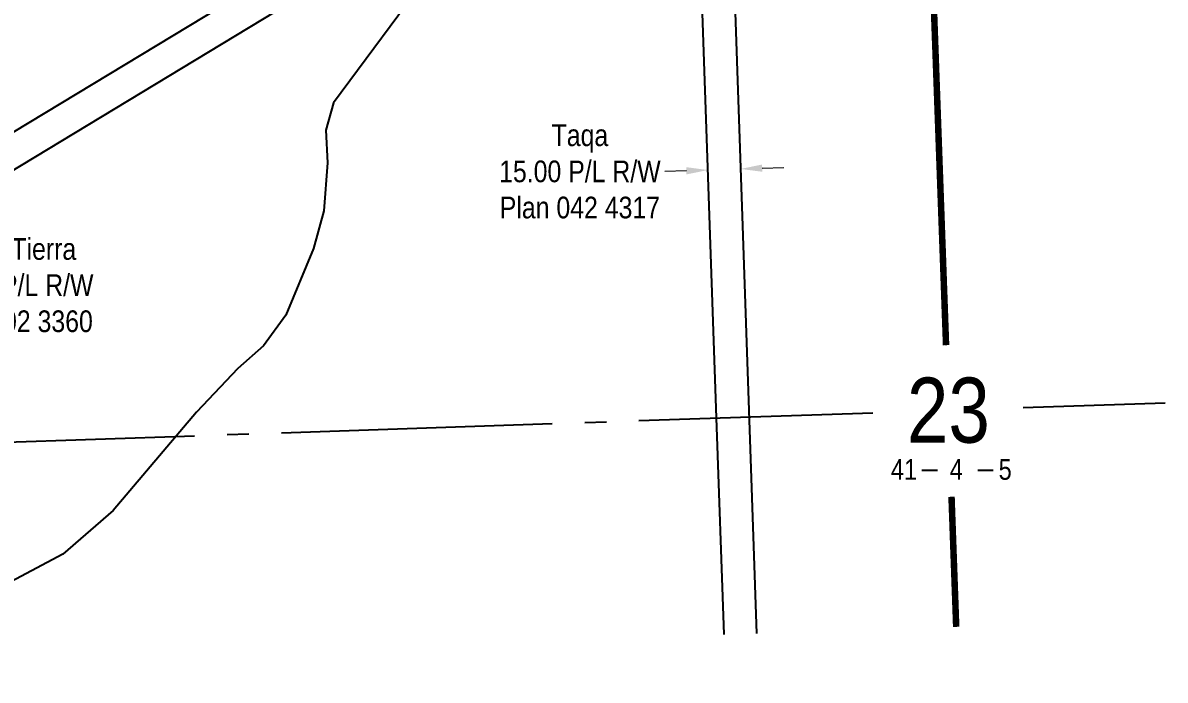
# Model space of a CAD drawing. Extents: x 670596 to 687743, y 5824540 to 5836613.
# Drawn here: x 671163 to 671689, y 5824544 to 5824847 of the extents above; entities that cross this region are included whole.
import ezdxf
from ezdxf.enums import TextEntityAlignment as Align

# ---------------------------------------------------------------- set-up
doc = ezdxf.new("R2010")
doc.units = 0
doc.header["$LTSCALE"] = 5
doc.header["$PDSIZE"] = 0.5
doc.linetypes.add('BORDER2', pattern=[22.224999999999998, 6.35, -3.175, 6.35, -3.175, 0, -3.175])
doc.linetypes.add('foc-QUARTERLINE', pattern=[33, 25, -3, 2, -3])
doc.layers.get('Defpoints').update_dxf_attribs({"color": 9})
for name, color, linetype in [('10', 1, 'Continuous'), ('9', 3, 'Continuous'), ('F-RW', 190, 'Continuous'), ('L-QSEC', 8, 'foc-QUARTERLINE'), ('L-SECLBL', 7, 'Continuous'), ('T-WATER', 160, 'Continuous')]:
    doc.layers.add(name, color=color, linetype=linetype)
doc.layers.add('AS-COUNTY', color=7, linetype='BORDER2', lineweight=60, true_color=0xcc33ff)
doc.layers.add('F-RW-T', color=190, linetype='Continuous', lineweight=9)
doc.styles.add('80CG', font='ARIALN.TTF', dxfattribs={"height": 10})
doc.styles.add('80L', font='ARIALN.TTF', dxfattribs={"height": 10})
doc.styles.add('foc-LtypeFont', font='ARIALN.TTF', dxfattribs={"height": 7.349999999999999})
doc.styles.add('SIMPLEX', font='ARIALN.TTF')
doc.linetypes.add('foc-TOPO-flowdirection-NOLINE', pattern='A,0,[">",foc-LtypeFont,S=0.3,R=0,X=0,Y=-0.945],-20,[">",foc-LtypeFont,S=0.3,R=0,X=0,Y=-0.945],0', length=20)
doc.dimstyles.new('Compass 5 000', dxfattribs={"dimscale": 5, "dimtxt": 9, "dimasz": 2, "dimexe": 0.2, "dimexo": 0.0625, "dimgap": 0.5, "dimtad": 0, "dimtih": 1, "dimtoh": 1, "dimzin": 0, "dimdsep": 46, "dimtxsty": '80CG', "dimcen": 0.1, "dimse1": 1, "dimse2": 1, "dimclrd": 256, "dimclrt": 256, "dimaunit": 1, "dimadec": 4, "dimazin": 0, "dimtfac": 0.06, "dimtofl": 0, "dimtmove": 0, "dimatfit": 1, "dimfxl": 0.2, "dimtolj": 1, "dimtzin": 0, "dimlwd": -1, "dimarcsym": 0})

# ---------------------------------------------------------------- blocks, each defined once
blk = doc.blocks.new('L-SECLBL')
at = {"layer": '9', "color": 7}
for p, q in [((-5.082139060913505, -27.83004804289613), (-12.28857354467345, -27.83004804289613)), ((20.70431141927111, -27.83004804289613), (13.49787693551116, -27.83004804289613))]:
    blk.add_line(p, q, dxfattribs=at)
at = {"layer": '10', "color": 2, "style": 'SIMPLEX'}
blk.add_attdef('SEC', text='', height=30, dxfattribs=at).set_placement((0, 0), align=Align.MIDDLE)
at = {"layer": '10', "color": 5, "style": '80L'}
blk.add_attdef('TWP', text='', height=9.5, dxfattribs=at).set_placement((-14.43410290347765, -27.36845155570791), align=Align.MIDDLE_RIGHT)
blk.add_attdef('RGE', text='', height=9.5, dxfattribs=at).set_placement((3.622123863462547, -27.36845155570791), align=Align.MIDDLE_CENTER)
blk.add_attdef('MER', text='', height=9.5, dxfattribs=at).set_placement((23.16775162027989, -27.36845155570791), align=Align.MIDDLE_LEFT)
blk = doc.blocks.new('*D783')
at = {"layer": 'Defpoints', "color": 0, "transparency": 16777216}
for p in [(671493.422487155, 5824786.135211973), (671478.4348062754, 5824785.617446019), (671478.6624600664, 5824779.02759139)]:
    blk.add_point(p, dxfattribs=at)
at = {"layer": 'F-RW-T', "transparency": 16777216}
for p, q in [((671468.6684218965, 5824778.682336327), (671458.6743837266, 5824778.337081263)), ((671503.6441791159, 5824779.890612407), (671513.6382172857, 5824780.23586747))]:
    blk.add_line(p, q, dxfattribs=at)
for points in [[(671503.5866366053, 5824781.556285435), (671503.7017216265, 5824778.224939378), (671493.6501409459, 5824779.545357344)], [(671468.610879386, 5824780.348009355), (671468.7259644071, 5824777.016663298), (671478.6624600664, 5824779.02759139)]]:
    blk.add_solid(points, dxfattribs=at)
at = {"layer": 'F-RW-T', "transparency": 16777216, "insert": (671419.5884355684, 5824778.337081263), "char_height": 10, "attachment_point": 5, "style": '80CG'}
blk.add_mtext('\\A1;Taqa\\P15.00 P/L R/W\\PPlan 042 4317', dxfattribs=at)
blk = doc.blocks.new('*D784')
at = {"layer": 'Defpoints', "color": 0, "transparency": 16777216}
for p in [(671094.5369411772, 5824758.030708836), (671102.2893034578, 5824745.218463297), (671098.6154748709, 5824742.995523526)]:
    blk.add_point(p, dxfattribs=at)
at = {"layer": 'F-RW-T', "transparency": 16777216}
for p, q in [((671085.686267559, 5824764.363485022), (671080.5094225276, 5824772.919200978)), ((671103.7923199022, 5824734.439807571), (671108.969164934, 5824725.884091614)), ((671108.969164934, 5824725.884091614), (671118.969164934, 5824725.884091614))]:
    blk.add_line(p, q, dxfattribs=at)
for points in [[(671087.1122202184, 5824765.226292527), (671084.2603149, 5824763.500677517), (671090.8631125903, 5824755.807769066)], [(671105.2182725617, 5824735.302615076), (671102.3663672432, 5824733.577000066), (671098.6154748709, 5824742.995523526)]]:
    blk.add_solid(points, dxfattribs=at)
at = {"layer": 'F-RW-T', "transparency": 16777216, "insert": (671158.0551130925, 5824725.884091615), "char_height": 10, "attachment_point": 5, "style": '80CG'}
blk.add_mtext('\\A1;Gran Tierra\\P15.00 P/L R/W\\PPlan 902 3360', dxfattribs=at)

msp = doc.modelspace()

# ---------------------------------------------------------------- linework, layer by layer
at = {"layer": 'AS-COUNTY', "const_width": 2.999628000000001, "flags": 128}
for points in [[(671530.7507380046, 5826257.919088228), (671560.5017887328, 5825473.529992757), (671588.4151578095, 5824698.272476969)], [(671590.9338625057, 5824628.318730422), (671593.092921522, 5824568.353674798)]]:
    msp.add_lwpolyline(points, dxfattribs=at)
at = {"layer": 'F-RW', "flags": 128}
for points in [[(671486.0658103435, 5824564.720578583), (671482.6130000001, 5824664.672), (671467.869, 5825091.463999996), (671428.362, 5825251.658), (671448.199, 5825320.175), (671462.6059999999, 5825315.981), (671443.8879999996, 5825251.324), (671482.8030000001, 5825093.537), (671501.0539337563, 5824565.22935896)], [(670883.8667994315, 5824544.278590349), (670914.469, 5824631.568), (671316.5630000001, 5824874.869999996), (671376.6300000001, 5825000.733999996), (671360.628, 5825065.297), (671410.4480000001, 5825129.704), (671398.5959999999, 5825138.878999996), (671344.3189999994, 5825068.737), (671360.7779999995, 5825002.336), (671304.8740000001, 5824885.282), (670902.1070000001, 5824641.613), (670867.7915202022, 5824543.732905845)]]:
    msp.add_lwpolyline(points, dxfattribs=at)
at = {"layer": 'L-QSEC', "flags": 128}
for points in [[(671588.4151578096, 5824698.272476969), (671560.5017887328, 5825473.529992757)], [(671623.9466743248, 5824669.458621497), (671689.4373629481, 5824671.681740204)], [(670787.2109499034, 5824641.055151011), (671554.7036942975, 5824667.108129119)], [(671593.092921522, 5824568.353674798), (671590.9338625057, 5824628.318730422)]]:
    msp.add_lwpolyline(points, dxfattribs=at)
at = {"layer": 'T-WATER', "linetype": 'foc-TOPO-flowdirection-NOLINE', "flags": 128}
msp.add_lwpolyline([(670604.7748325258, 5826329.855526798), (670626.7140116051, 5826331.99352474), (670661.2651603254, 5826343.911325872), (670700.2631677991, 5826347.526457239), (670757.5619533539, 5826341.042745936), (670789.8533191691, 5826330.633796082), (670823.4419040957, 5826325.876152498), (670841.1141815863, 5826316.972330965), (670849.6159808428, 5826300.511532937), (670850.8782415316, 5826282.495303408), (670849.517132526, 5826276.546673439), (670842.4839422186, 5826262.046326857), (670832.4901519904, 5826248.992667644), (670821.1620285016, 5826238.578235305), (670792.5360943408, 5826223.349318528), (670776.4440663985, 5826218.216417646), (670757.1549228664, 5826218.632329096), (670739.0750617879, 5826223.095212561), (670724.1632387212, 5826223.289849707), (670707.1499035371, 5826218.286617013), (670693.7479160466, 5826210.686368397), (670676.4182755308, 5826190.565671907), (670670.3129732995, 5826178.561139047), (670667.0243075975, 5826164.967633627), (670665.4931580644, 5826149.735156707), (670666.5413138377, 5826132.152524457), (670671.8839133196, 5826114.416720664), (670679.9170304529, 5826101.977784764), (670690.0411659479, 5826093.539624216), (670702.5583226789, 5826087.396745096), (670749.1601347158, 5826075.09942205), (670803.9229473992, 5826042.977233378), (670828.1012432091, 5826024.358162601), (670871.3672178844, 5825980.316614345), (670878.309185195, 5825965.534599662), (670882.0910930092, 5825949.21275891), (670885.804878054, 5825910.350812873), (670892.0700110167, 5825890.48670477), (670911.4571593051, 5825847.679541713), (670939.6470253228, 5825812.264419007), (670974.407151477, 5825782.639809797), (670991.3563030389, 5825756.566576201), (671001.3371431427, 5825747.490450379), (671014.5669505602, 5825741.926354674), (671038.1242491652, 5825718.684227609), (671048.9502059373, 5825710.612437193), (671090.006084187, 5825692.649693561), (671104.6559988369, 5825689.440656203), (671114.2392707762, 5825683.578278534), (671178.7402420687, 5825584.61724991), (671188.0760771112, 5825573.863106403), (671241.3029608353, 5825522.467659934), (671250.3482660613, 5825508.676358154), (671254.0902376709, 5825492.273526858), (671252.7149751994, 5825481.582534571), (671250.1079731102, 5825461.328358911), (671241.6009625704, 5825443.418320624), (671215.7190714291, 5825406.048750304), (671194.5280801287, 5825382.873245625), (671149.9782621262, 5825340.27110511), (671119.3590619817, 5825327.91384697), (671105.1591789103, 5825319.858603083), (671071.376224946, 5825313.329366792), (671020.6021641165, 5825295.765161159), (670988.7828979201, 5825288.194628335), (670970.7513540018, 5825285.674160784), (670961.6551944223, 5825276.560174506), (670954.5360493853, 5825247.557298436), (670950.6982354491, 5825210.9398941), (670953.3073609084, 5825173.019163683), (670962.8029930729, 5825140.864645111), (670983.3209898806, 5825098.310544821), (670990.8690681296, 5825085.158232574), (671000.4062532817, 5825072.838285928), (671006.5490213031, 5825056.409412606), (671006.0949942573, 5825052.576319398), (670996.6989925066, 5825038.952194706), (670971.883126067, 5825017.903727563), (670949.9631740863, 5825014.847427191), (670915.7601060253, 5825022.681287359), (670901.3291549339, 5825030.225121159), (670882.6643292446, 5825053.732500458), (670872.007236085, 5825061.277513501), (670859.9912949381, 5825065.316331655), (670851.296316088, 5825064.356788451), (670840.5359868489, 5825060.482577846), (670836.1011797208, 5825058.885258992), (670835.3879133731, 5825045.144543111), (670839.9401577605, 5825030.067876445), (670848.2163173693, 5825017.060653843), (670871.9902593847, 5825000.065270861), (670883.6793407819, 5824988.580292223), (670900.5920912095, 5824963.715175743), (670928.4751208664, 5824931.679501704), (670938.7139389631, 5824924.796661529), (670951.3561703293, 5824923.986418352), (670968.0920686502, 5824927.457752583), (670979.5169687635, 5824935.32778429), (671009.320072192, 5824988.397805821), (671019.5581559576, 5825000.496254046), (671032.4940908265, 5825010.578504407), (671051.0379766098, 5825016.434324684), (671087.8821064613, 5825017.38331682), (671106.9950049955, 5825010.065607481), (671120.5879262384, 5825001.92849234), (671133.4622925542, 5824996.79755534), (671204.0979342803, 5824991.236794719), (671223.2292316193, 5824985.290672074), (671236.755009198, 5824974.792508124), (671265.2222226674, 5824940.270682088), (671265.6233168722, 5824939.78477002), (671275.7832336603, 5824931.7813723), (671288.6729462235, 5824928.035585092), (671339.1602405743, 5824920.866668519), (671356.0591689307, 5824907.919606655), (671356.8540291593, 5824889.57033865), (671350.7203063137, 5824870.381324971), (671305.9532010652, 5824810.042729139), (671302.4700042591, 5824797.415254486), (671303.2569199059, 5824782.425338265), (671301.4792007126, 5824760.287298607), (671296.6831705617, 5824742.84266666), (671283.9629725215, 5824712.09867441), (671273.6642570037, 5824697.99061246), (671261.9131703594, 5824687.438366512), (671242.801219645, 5824667.356321209), (671204.3682978423, 5824622.016566006), (671181.1568924679, 5824601.793399106), (671152.3301711208, 5824586.448126833), (671100.1229921049, 5824572.603128988), (671078.5712599655, 5824571.033280045), (671061.2902175708, 5824576.028217397), (670995.3313060298, 5824608.76051699), (670980.073214664, 5824606.504539854), (670968.6741966101, 5824600.841455145), (670962.8072240211, 5824590.466223786), (670965.0602162646, 5824573.633373691), (670976.2407905186, 5824547.414278057)], dxfattribs=at)
at = {"layer": 'T-WATER', "flags": 128}
msp.add_lwpolyline([(671265.2222226674, 5824940.270682088), (671265.6233168722, 5824939.78477002), (671275.7832336603, 5824931.7813723), (671288.6729462235, 5824928.035585092), (671339.1602405743, 5824920.866668519), (671356.0591689307, 5824907.919606655), (671356.8540291593, 5824889.57033865), (671350.7203063137, 5824870.381324971), (671305.9532010652, 5824810.042729139), (671302.4700042591, 5824797.415254486), (671303.2569199059, 5824782.425338265), (671301.4792007126, 5824760.287298607), (671296.6831705617, 5824742.84266666), (671283.9629725215, 5824712.09867441), (671273.6642570037, 5824697.99061246), (671261.9131703594, 5824687.438366512), (671242.801219645, 5824667.356321209), (671204.3682978423, 5824622.016566006), (671181.1568924679, 5824601.793399106), (671152.3301711208, 5824586.448126833)], dxfattribs=at)

# ---------------------------------------------------------------- block references
at = {"layer": 'L-SECLBL', "color": 3}
msp.add_blockref('L-SECLBL', (671589.494716805, 5824668.289130187), dxfattribs=at).add_auto_attribs({'SEC': '23', 'TWP': '41', 'RGE': '4', 'MER': '5'})

# ---------------------------------------------------------------- dimensions: what is measured, and where the dimension line sits
at = {"layer": 'F-RW-T'}
for p1, p2, distance, text, picture, middle in [((671493.422487155, 5824786.135211973), (671478.4348062754, 5824785.617446019), 6.593785732737658, 'Taqa\\P15.00 P/L R/W\\PPlan 042 4317', '*D783', (671419.5884355684, 5824778.337081263)), ((671094.5369411767, 5824758.030708836), (671102.2893034574, 5824745.218463297), -4.2940048564000755, 'Gran Tierra\\P15.00 P/L R/W\\PPlan 902 3360', '*D784', (671158.0551130925, 5824725.884091615))]:
    dim = msp.add_aligned_dim(p1=p1, p2=p2, distance=distance, text=text, dimstyle='Compass 5 000', dxfattribs=at)
    dim.commit()
    dim.dimension.update_dxf_attribs({"geometry": picture, "text_midpoint": middle})

doc.saveas('drawing.dxf')
